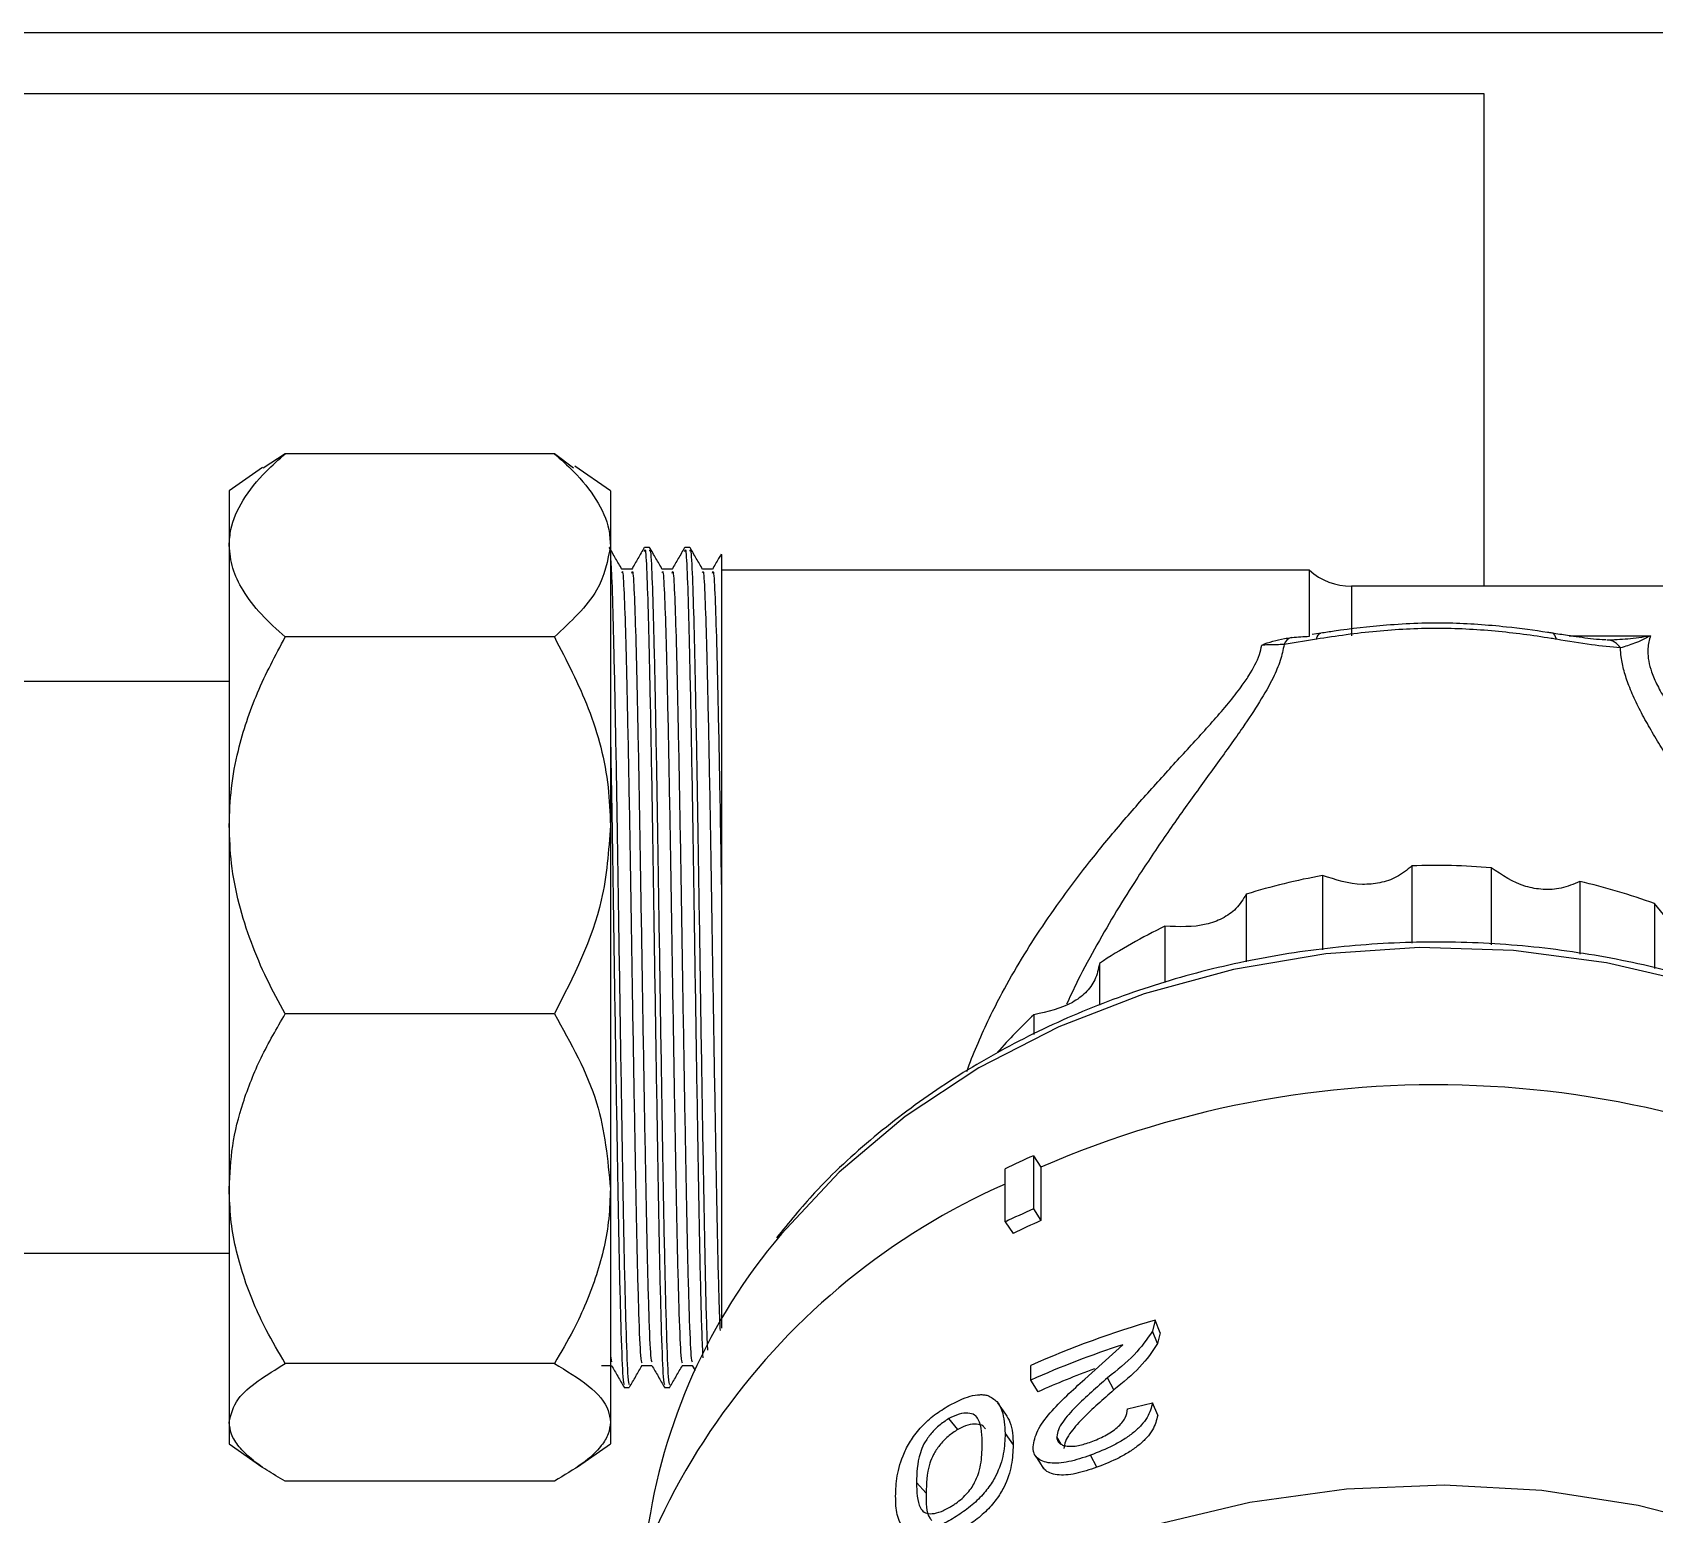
# Model space of a CAD drawing. Header units: millimetres. Extents: x 15 to 415, y 5 to 292.
# Drawn here: x 82.65 to 97.24, y 225.83 to 239.15 of the extents above; entities that cross this region are included whole.
import ezdxf

# ---------------------------------------------------------------- set-up
doc = ezdxf.new("R2010")
doc.units = ezdxf.units.MM

msp = doc.modelspace()

# ---------------------------------------------------------------- linework, layer by layer
at = {"color": 8, "linetype": 'Continuous', "lineweight": 25}
for p, q in [((64.847, 239.1543), (135.6868, 239.1543)), ((94.5107, 234.1745), (94.5107, 233.7286)), ((96.4694, 233.7286), (97.201, 233.7286))]:
    msp.add_line(p, q, dxfattribs=at)
at = {"color": 7, "linetype": 'Continuous', "lineweight": 25}
for p, q in [((95.7042, 238.6031), (64.847, 238.6031)), ((95.7042, 234.1745), (95.7042, 238.6031)), ((84.9229, 235.3659), (84.7243, 235.2355)), ((87.3426, 235.3659), (84.9229, 235.3659)), ((87.5151, 235.2357), (87.3426, 235.3659)), ((84.7195, 235.2424), (84.4185, 235.0317)), ((87.847, 235.0317), (87.5284, 235.2547)), ((84.4185, 235.0317), (84.4185, 234.5416)), ((87.847, 235.0317), (87.847, 234.5416)), ((84.4185, 234.5416), (84.4185, 232.0227)), ((87.847, 234.5416), (87.847, 232.0227)), ((88.1984, 234.5232), (88.1531, 234.5232)), ((88.5613, 234.5232), (88.5159, 234.5232)), ((88.0394, 234.3268), (87.9497, 234.3268)), ((88.4023, 234.3268), (88.3125, 234.3268)), ((88.7652, 234.3268), (88.6754, 234.3268)), ((94.1328, 234.3174), (88.847, 234.3174)), ((94.1328, 233.7237), (94.1328, 234.3174)), ((97.5307, 234.1745), (94.5107, 234.1745)), ((87.3426, 233.7173), (84.9229, 233.7173)), ((94.2355, 233.7512), (94.1568, 233.7396)), ((94.1971, 233.6972), (93.906, 233.6505)), ((84.4185, 233.3174), (71.5613, 233.3174)), ((84.4185, 232.0227), (84.4185, 228.7559)), ((87.847, 232.0227), (87.847, 228.7559)), ((94.2507, 231.5717), (94.2507, 230.9037)), ((95.0543, 231.6582), (95.0543, 230.9627)), ((95.7681, 231.6416), (95.7681, 230.9501)), ((96.5646, 231.5179), (96.5646, 230.8663)), ((93.5658, 231.4045), (93.5658, 230.7945)), ((97.2372, 231.3193), (97.2372, 230.7345)), ((92.8338, 231.1163), (92.8338, 230.6097)), ((92.2446, 230.7817), (92.2446, 230.4066)), ((87.3426, 230.3281), (84.9229, 230.3281)), ((91.6558, 230.3199), (91.6558, 230.1423)), ((91.6509, 229.0524), (91.6509, 228.5736)), ((91.6509, 229.0524), (91.718, 228.9478)), ((91.3965, 228.4562), (91.3965, 228.935)), ((91.718, 228.9478), (91.718, 228.469)), ((84.4185, 228.7559), (84.4185, 226.6548)), ((87.847, 228.7559), (87.847, 226.6548)), ((91.3965, 228.4562), (91.4684, 228.3537)), ((91.6509, 228.5736), (91.718, 228.469)), ((71.5613, 228.1745), (84.4185, 228.1745)), ((92.7447, 227.5727), (92.721, 227.4747)), ((92.7684, 227.3629), (92.721, 227.4747)), ((92.7916, 227.4608), (92.7447, 227.5727)), ((92.7916, 227.4608), (92.7684, 227.3629)), ((92.1134, 227.0431), (92.4561, 227.3528)), ((87.3426, 227.1837), (84.9229, 227.1837)), ((87.7673, 227.1651), (87.8573, 227.1651)), ((87.847, 227.2488), (87.8566, 227.1974)), ((88.1302, 227.1651), (88.2202, 227.1651)), ((88.493, 227.1651), (88.583, 227.1651)), ((88.5822, 227.1665), (88.6078, 227.1221)), ((91.6268, 227.0345), (91.6268, 227.1659)), ((91.6943, 226.9301), (91.6268, 227.0345)), ((92.3734, 226.9454), (92.3186, 227.0549)), ((87.9716, 226.9687), (88.017, 226.9687)), ((88.3345, 226.9687), (88.3798, 226.9687)), ((92.4973, 226.7749), (92.7221, 226.8304)), ((92.7694, 226.7186), (92.7221, 226.8304)), ((84.4185, 226.6548), (84.4185, 226.4602)), ((87.847, 226.6548), (87.847, 226.4602)), ((90.9723, 226.5903), (90.8911, 226.6878)), ((91.3967, 226.5538), (91.4685, 226.4514)), ((84.4185, 226.4602), (84.7122, 226.2546)), ((87.5522, 226.2538), (87.847, 226.4602)), ((91.9016, 226.4572), (91.8611, 226.5253)), ((92.2227, 226.2505), (92.1651, 226.3589)), ((87.3426, 226.126), (84.9229, 226.126)), ((90.6868, 226.0177), (90.6002, 226.112))]:
    msp.add_line(p, q, dxfattribs=at)
at = {"color": 8, "linetype": 'Continuous', "lineweight": 25, "flags": 128}
for points in [[(94.1971, 233.6972), (94.2035, 233.7179), (94.2112, 233.734), (94.2202, 233.7451), (94.2302, 233.7512), (94.2355, 233.7523)], [(96.3542, 233.6972), (96.3478, 233.7179), (96.34, 233.734), (96.331, 233.7451), (96.321, 233.7512), (96.3165, 233.7522)], [(101.2222, 228.2824), (100.9888, 228.5563), (100.4416, 229.0918), (99.8219, 229.5698), (99.1384, 229.9837), (98.4007, 230.3277), (97.6191, 230.5969), (96.8046, 230.7875), (95.9686, 230.8969), (95.1229, 230.9235), (94.2794, 230.8669), (93.4498, 230.728), (92.6459, 230.5087), (91.8789, 230.212), (91.1596, 229.8422), (90.498, 229.4045), (89.9035, 228.9049), (89.3845, 228.3505), (89.3183, 228.269)], [(92.7527, 225.7343), (93.5985, 225.9372), (94.467, 226.0573), (95.3465, 226.0929), (96.2249, 226.0437), (97.0906, 225.9101), (97.9317, 225.6941)]]:
    msp.add_lwpolyline(points, dxfattribs=at)
at = {"color": 7, "linetype": 'Continuous', "lineweight": 25, "flags": 128}
for points in [[(91.4026, 226.7288), (91.3668, 226.7788), (91.331, 226.8288)], [(91.6729, 226.3483), (91.7065, 226.2956), (91.7401, 226.243)]]:
    msp.add_lwpolyline(points, dxfattribs=at)
at = {"color": 7, "linetype": 'Continuous', "lineweight": 25}
for centre, radius, start, end in [((94.5107, 234.7459), 0.5714, 228.59038, 270), ((93.9908, 233.6266), 0.0881, 103.75403, 164.24345), ((96.7977, 233.5323), 0.1596, 33.27709, 86.12741), ((95.2756, 225.8114), 5.851, 85.17191, 92.16725), ((95.242, 226.0231), 5.6364, 100.12926, 107.30109), ((95.3323, 226.1087), 5.5478, 69.91824, 77.16631), ((95.0035, 226.6092), 5.0021, 115.7065, 123.47296), ((94.5564, 227.1875), 4.2692, 132.7997, 139.11081), ((95.2666, 220.8313), 8.8584, 59.96232, 113.61561), ((94.9986, 221.4689), 8.2896, 113.81912, 115.75544), ((93.9169, 223.0971), 6.2327, 113.8518, 174.63405), ((94.9986, 220.99), 8.2896, 113.81912, 115.75544), ((95.0038, 221.0259), 8.1361, 113.81912, 115.75544), ((93.4129, 224.9252), 5.2865, 140.76379, 173.0884), ((95.1208, 219.3045), 8.6029, 106.03329, 113.96305), ((95.0981, 219.2303), 8.5414, 108.01818, 113.97965), ((95.0777, 219.3278), 8.3212, 110.23101, 113.99142)]:
    msp.add_arc(centre, radius, start, end, dxfattribs=at)
for points, knots in [([(84.4185, 234.5416), (84.4216, 234.5889), (84.4306, 234.7259), (84.5319, 234.9518), (84.7129, 235.1788), (84.8639, 235.3133), (84.9229, 235.3659)], [0, 0, 0, 0, 0.1638321, 0.4746302, 0.7943879, 1, 1, 1, 1]), ([(87.3426, 235.3659), (87.4017, 235.3133), (87.5502, 235.1809), (87.7321, 234.9542), (87.8347, 234.7283), (87.8439, 234.5889), (87.847, 234.5416)], [0, 0, 0, 0, 0.20561369, 0.51701168, 0.83616664, 1, 1, 1, 1]), ([(84.9229, 233.7173), (84.8482, 233.7846), (84.698, 233.92), (84.5402, 234.1277), (84.4375, 234.3362), (84.4249, 234.4727), (84.4185, 234.5416)], [0, 0, 0, 0, 0.262126, 0.5272899, 0.7614272, 1, 1, 1, 1]), ([(87.847, 234.5416), (87.8223, 234.4048), (87.7701, 234.1151), (87.4902, 233.8547), (87.3426, 233.7173)], [0, 0, 0, 0, 0.4724924, 1, 1, 1, 1]), ([(87.9505, 234.3254), (87.9316, 234.3581), (87.8938, 234.4236), (87.8559, 234.4891), (87.837, 234.5219)], [0, 0, 0, 0, 0.49999618, 1, 1, 1, 1]), ([(88.1514, 234.5219), (88.1325, 234.4891), (88.0947, 234.4236), (88.0568, 234.3582), (88.0379, 234.3254)], [0, 0, 0, 0, 0.5000037, 1, 1, 1, 1]), ([(88.1531, 234.4867), (88.1551, 234.4966), (88.1618, 234.5293), (88.1738, 234.319), (88.1883, 233.8857), (88.2038, 233.1777), (88.2214, 232.2328), (88.2373, 231.1604), (88.2543, 230.0544), (88.2716, 229.0074), (88.2873, 228.1017), (88.3048, 227.4268), (88.3204, 227.0234), (88.3302, 227.0029), (88.3345, 226.9938)], [0, 0, 0, 0, 0.0337217, 0.1119457, 0.1887507, 0.2806124, 0.3738569, 0.4650389, 0.5576994, 0.6506108, 0.7416694, 0.834808, 0.9270602, 1, 1, 1, 1]), ([(88.3134, 234.3254), (88.2944, 234.3581), (88.2566, 234.4236), (88.2188, 234.4891), (88.1999, 234.5219)], [0, 0, 0, 0, 0.4999962, 1, 1, 1, 1]), ([(88.2, 234.4906), (88.2015, 234.4973), (88.2077, 234.5249), (88.2191, 234.3171), (88.2336, 233.8863), (88.2492, 233.1775), (88.2667, 232.2328), (88.2826, 231.1604), (88.2997, 230.0544), (88.3169, 229.0074), (88.3327, 228.1017), (88.3502, 227.4268), (88.3657, 227.0234), (88.3755, 227.0029), (88.3798, 226.9938)], [0, 0, 0, 0, 0.02541092, 0.10430773, 0.18177329, 0.27442514, 0.36847156, 0.46043777, 0.55389528, 0.64760576, 0.73944758, 0.83338717, 0.92643284, 1, 1, 1, 1]), ([(88.5143, 234.5219), (88.4953, 234.4891), (88.4575, 234.4236), (88.4197, 234.3582), (88.4008, 234.3254)], [0, 0, 0, 0, 0.5000037, 1, 1, 1, 1]), ([(88.5159, 234.4867), (88.518, 234.4966), (88.5246, 234.5293), (88.5366, 234.319), (88.5511, 233.8857), (88.5667, 233.1777), (88.5842, 232.2328), (88.6001, 231.1602), (88.6172, 230.0552), (88.6344, 229.0047), (88.6502, 228.1116), (88.6653, 227.4907), (88.6741, 227.3035), (88.6773, 227.2353)], [0, 0, 0, 0, 0.0379679, 0.1260418, 0.212518, 0.3159469, 0.4209326, 0.5235962, 0.6279244, 0.7325351, 0.8350598, 0.9399263, 1, 1, 1, 1]), ([(88.6762, 234.3254), (88.6573, 234.3581), (88.6195, 234.4236), (88.5816, 234.4891), (88.5627, 234.5219)], [0, 0, 0, 0, 0.49999618, 1, 1, 1, 1]), ([(88.5628, 234.4906), (88.5643, 234.4973), (88.5705, 234.5249), (88.582, 234.3171), (88.5965, 233.8863), (88.612, 233.1775), (88.6296, 232.2329), (88.6455, 231.1602), (88.6625, 230.0554), (88.6798, 229.004), (88.6955, 228.1143), (88.7097, 227.5234), (88.7175, 227.3517), (88.7198, 227.3021)], [0, 0, 0, 0, 0.029154, 0.1196727, 0.2085492, 0.3148491, 0.4227489, 0.5282621, 0.6354863, 0.7430007, 0.8483712, 0.9561485, 1, 1, 1, 1]), ([(88.8419, 234.4609), (88.8347, 234.4485), (88.8086, 234.4033), (88.7826, 234.3582), (88.7636, 234.3254)], [0, 0, 0, 0, 0.2749878, 1, 1, 1, 1]), ([(88.847, 234.4579), (88.847, 234.4583), (88.847, 234.4591), (88.847, 234.3386), (88.847, 234.1146), (88.847, 233.7955), (88.847, 233.3871), (88.847, 232.9097), (88.847, 232.3715), (88.847, 231.9102), (88.847, 231.5497), (88.847, 231.3874), (88.847, 231.3061)], [0, 0, 0, 0, 0.0777366, 0.1998739, 0.316744, 0.4370032, 0.5538724, 0.674287, 0.7886806, 0.9063921, 0.9530874, 1, 1, 1, 1]), ([(87.847, 234.4242), (87.8501, 234.3877), (87.858, 234.2944), (87.8708, 233.8756), (87.8863, 233.1806), (87.9039, 232.232), (87.9198, 231.1606), (87.9368, 230.0544), (87.9541, 229.0074), (87.9698, 228.1017), (87.9873, 227.4268), (88.0029, 227.0234), (88.0127, 227.0029), (88.017, 226.9938)], [0, 0, 0, 0, 0.0525159, 0.1344607, 0.23247, 0.3319545, 0.4292385, 0.5281, 0.6272292, 0.7243816, 0.8237531, 0.9221789, 1, 1, 1, 1]), ([(87.9506, 234.2961), (87.9521, 234.3023), (87.9582, 234.3281), (87.9697, 234.1313), (87.9842, 233.7231), (87.9997, 233.0511), (88.0173, 232.1555), (88.0331, 231.1389), (88.0502, 230.0904), (88.0675, 229.0978), (88.0832, 228.2391), (88.1007, 227.5995), (88.1162, 227.2175), (88.126, 227.198), (88.1303, 227.1895)], [0, 0, 0, 0, 0.0248806, 0.1038692, 0.1814248, 0.2741844, 0.3683403, 0.4604134, 0.5539796, 0.6477991, 0.7397477, 0.8337966, 0.9269505, 1, 1, 1, 1]), ([(88.0396, 234.2919), (88.0416, 234.3015), (88.0484, 234.3329), (88.0604, 234.1333), (88.0749, 233.7224), (88.0904, 233.0512), (88.108, 232.1555), (88.1239, 231.1389), (88.1409, 230.0904), (88.1582, 229.0979), (88.1739, 228.2389), (88.1914, 227.6006), (88.2064, 227.2263), (88.2157, 227.2058), (88.2195, 227.1974)], [0, 0, 0, 0, 0.0346332, 0.1135103, 0.1909564, 0.283585, 0.3776079, 0.469551, 0.5629851, 0.6566721, 0.7484909, 0.842407, 0.9354293, 1, 1, 1, 1]), ([(88.3135, 234.2961), (88.3149, 234.3023), (88.3211, 234.3281), (88.3325, 234.1313), (88.347, 233.7231), (88.3626, 233.0511), (88.3801, 232.1555), (88.396, 231.1389), (88.4131, 230.0904), (88.4303, 229.0978), (88.4461, 228.2391), (88.4636, 227.5995), (88.4791, 227.2175), (88.4888, 227.198), (88.4931, 227.1895)], [0, 0, 0, 0, 0.0248806, 0.1038692, 0.1814248, 0.2741844, 0.3683403, 0.4604134, 0.5539796, 0.6477991, 0.7397477, 0.8337966, 0.9269505, 1, 1, 1, 1]), ([(88.4024, 234.2919), (88.4045, 234.3015), (88.4112, 234.3329), (88.4232, 234.1333), (88.4377, 233.7224), (88.4533, 233.0512), (88.4708, 232.1555), (88.4867, 231.1389), (88.5038, 230.0904), (88.521, 229.0979), (88.5368, 228.2389), (88.5543, 227.6006), (88.5693, 227.2263), (88.5786, 227.2058), (88.5824, 227.1974)], [0, 0, 0, 0, 0.0346332, 0.1135103, 0.1909564, 0.283585, 0.3776079, 0.469551, 0.5629851, 0.6566721, 0.7484909, 0.842407, 0.9354293, 1, 1, 1, 1]), ([(88.6763, 234.2961), (88.6778, 234.3023), (88.684, 234.3281), (88.6954, 234.1313), (88.7099, 233.7231), (88.7254, 233.051), (88.743, 232.1556), (88.7589, 231.1386), (88.7759, 230.0913), (88.7932, 229.0946), (88.8089, 228.2511), (88.8231, 227.6904), (88.831, 227.5275), (88.8333, 227.4801)], [0, 0, 0, 0, 0.0285226, 0.1190734, 0.2079814, 0.3143189, 0.4222571, 0.5278077, 0.6350699, 0.7426225, 0.8480303, 0.9558458, 1, 1, 1, 1]), ([(88.7653, 234.2919), (88.7673, 234.3015), (88.7741, 234.3329), (88.7861, 234.1333), (88.8006, 233.7225), (88.8161, 233.0508), (88.8327, 232.2054), (88.8426, 231.5851), (88.847, 231.3061)], [0, 0, 0, 0, 0.076199, 0.2497423, 0.4201373, 0.6239364, 0.8308031, 1, 1, 1, 1]), ([(84.4185, 232.0227), (84.4225, 232.1351), (84.4306, 232.3614), (84.5081, 232.7636), (84.6599, 233.2245), (84.8347, 233.5519), (84.9229, 233.7173)], [0, 0, 0, 0, 0.18935934, 0.38125769, 0.68749882, 1, 1, 1, 1]), ([(87.3426, 233.7173), (87.4524, 233.5065), (87.6757, 233.0778), (87.8286, 232.4948), (87.8426, 232.1372), (87.847, 232.0227)], [0, 0, 0, 0, 0.3967467, 0.8067521, 1, 1, 1, 1]), ([(93.7054, 233.6444), (93.706, 233.6447), (93.7677, 233.6711), (93.8568, 233.6961), (93.9499, 233.7093), (93.9699, 233.7122)], [0, 0, 0, 0, 0.0088401, 0.7875234, 1, 1, 1, 1]), ([(93.9699, 233.7122), (93.9725, 233.7125), (94.0259, 233.7193), (94.0807, 233.7216), (94.1328, 233.7237)], [0, 0, 0, 0, 0.0488929, 1, 1, 1, 1]), ([(96.3542, 233.6972), (96.3382, 233.6997), (96.2405, 233.7152), (96.0573, 233.7421), (95.8012, 233.7712), (95.54, 233.7899), (95.274, 233.7964), (95.0052, 233.7897), (94.7344, 233.7698), (94.4632, 233.7383), (94.286, 233.7109), (94.1971, 233.6972)], [0, 0, 0, 0, 0.02302926, 0.14052117, 0.25879651, 0.37909722, 0.50001105, 0.62320714, 0.74705293, 0.87307155, 1, 1, 1, 1]), ([(96.3165, 233.7522), (96.3029, 233.7542), (96.1713, 233.7744), (95.8603, 233.8156), (95.3752, 233.8521), (94.8544, 233.8319), (94.4658, 233.786), (94.2757, 233.7574), (94.2356, 233.7513)], [0, 0, 0, 0, 0.0207615, 0.2010136, 0.4456539, 0.7130292, 0.9394574, 1, 1, 1, 1]), ([(96.7997, 233.6917), (96.7883, 233.6918), (96.7494, 233.6922), (96.6338, 233.7039), (96.4825, 233.7264), (96.3619, 233.7446), (96.3156, 233.7516)], [0, 0, 0, 0, 0.0953353, 0.3275038, 0.7416556, 1, 1, 1, 1]), ([(96.8085, 233.6915), (96.8706, 233.6938), (96.9657, 233.6973), (97.0963, 233.713), (97.165, 233.7229), (97.2, 233.7285), (97.201, 233.7286)], [0, 0, 0, 0, 0.480939, 0.7364621, 0.9924931, 1, 1, 1, 1]), ([(97.201, 233.7286), (97.2004, 233.7283), (97.1516, 233.703), (97.0603, 233.6568), (96.9728, 233.6318), (96.9312, 233.6198)], [0, 0, 0, 0, 0.00646029, 0.52619306, 1, 1, 1, 1]), ([(93.906, 233.6505), (93.8832, 233.6492), (93.8368, 233.6464), (93.7682, 233.646), (93.7235, 233.6449), (93.7054, 233.6444)], [0, 0, 0, 0, 0.36534978, 0.7423302, 1, 1, 1, 1]), ([(96.9312, 233.6198), (96.8459, 233.6274), (96.6668, 233.6432), (96.4617, 233.6786), (96.3542, 233.6972)], [0, 0, 0, 0, 0.475924, 1, 1, 1, 1]), ([(87.847, 232.8223), (87.8509, 232.6217), (87.8604, 232.1212), (87.8744, 231.1562), (87.8914, 230.0556), (87.9087, 229.0071), (87.9245, 228.1018), (87.942, 227.4268), (87.9575, 227.0234), (87.9673, 227.0029), (87.9716, 226.9938)], [0, 0, 0, 0, 0.08877795, 0.22147448, 0.35632279, 0.49153611, 0.62405318, 0.75959707, 0.89385115, 1, 1, 1, 1]), ([(84.9229, 230.3281), (84.866, 230.4321), (84.7518, 230.6408), (84.6112, 230.9716), (84.5017, 231.318), (84.4314, 231.671), (84.4227, 231.9081), (84.4185, 232.0227)], [0, 0, 0, 0, 0.19775454, 0.39667957, 0.60057886, 0.80693592, 1, 1, 1, 1]), ([(87.847, 232.0227), (87.831, 231.7957), (87.7888, 231.2007), (87.5131, 230.6616), (87.3426, 230.3281)], [0, 0, 0, 0, 0.3814192, 1, 1, 1, 1]), ([(95.0543, 231.6582), (95.0108, 231.6223), (94.9283, 231.5543), (94.7697, 231.5007), (94.5368, 231.4806), (94.3688, 231.5341), (94.2507, 231.5717)], [0, 0, 0, 0, 0.2090023, 0.3953295, 0.5749398, 1, 1, 1, 1]), ([(96.5646, 231.5179), (96.5097, 231.4949), (96.406, 231.4514), (96.2352, 231.4411), (96.0062, 231.4817), (95.8664, 231.5756), (95.7681, 231.6416)], [0, 0, 0, 0, 0.2090023, 0.3953295, 0.5749398, 1, 1, 1, 1]), ([(93.5658, 231.4045), (93.5377, 231.3592), (93.4847, 231.2734), (93.3538, 231.1818), (93.1397, 231.103), (92.9601, 231.1108), (92.8338, 231.1163)], [0, 0, 0, 0, 0.2090023, 0.3953295, 0.5749398, 1, 1, 1, 1]), ([(88.847, 231.3061), (88.847, 231.2462), (88.847, 230.9455), (88.847, 230.4362), (88.847, 229.7992), (88.847, 229.2292), (88.847, 228.7044), (88.847, 228.2322), (88.847, 227.8485), (88.847, 227.5827), (88.847, 227.5134), (88.847, 227.5018)], [0, 0, 0, 0, 0.0390065, 0.1957977, 0.3254618, 0.455126, 0.5847901, 0.7144542, 0.8441184, 0.9737825, 1, 1, 1, 1]), ([(97.9486, 230.9975), (97.8879, 230.9896), (97.773, 230.9748), (97.6067, 231.0088), (97.4041, 231.1061), (97.3061, 231.2313), (97.2372, 231.3193)], [0, 0, 0, 0, 0.2090023, 0.3953295, 0.5749398, 1, 1, 1, 1]), ([(101.1984, 228.326), (101.0976, 228.4515), (100.8473, 228.7633), (100.3648, 229.2086), (99.7698, 229.6612), (99.115, 230.0531), (98.4121, 230.3817), (97.6692, 230.642), (96.896, 230.831), (96.1021, 230.9462), (95.2976, 230.9861), (94.4928, 230.9503), (93.6977, 230.8391), (92.9224, 230.6539), (92.1766, 230.3969), (91.4702, 230.0711), (90.8111, 229.6811), (90.2112, 229.2299), (89.7142, 228.7743), (89.4526, 228.4507), (89.3418, 228.3138)], [0, 0, 0, 0, 0.0385776, 0.0958065, 0.1531115, 0.2104775, 0.2678891, 0.3253332, 0.3827997, 0.4402818, 0.4977754, 0.5552782, 0.6127891, 0.6703065, 0.727828, 0.7853487, 0.8428609, 0.9003526, 0.9578082, 1, 1, 1, 1]), ([(92.2446, 230.7817), (92.2348, 230.7314), (92.2163, 230.6362), (92.126, 230.5156), (91.9517, 230.3858), (91.778, 230.3471), (91.6558, 230.3199)], [0, 0, 0, 0, 0.2090023, 0.3953295, 0.5749398, 1, 1, 1, 1]), ([(84.4185, 228.7559), (84.4246, 228.8848), (84.4371, 229.1452), (84.5388, 229.5411), (84.6972, 229.9398), (84.8473, 230.1981), (84.9229, 230.3281)], [0, 0, 0, 0, 0.2339983, 0.4727101, 0.7345837, 1, 1, 1, 1]), ([(87.3426, 230.3281), (87.4902, 230.0661), (87.7701, 229.5694), (87.8223, 229.0169), (87.847, 228.7559)], [0, 0, 0, 0, 0.5275076, 1, 1, 1, 1]), ([(84.9229, 227.1837), (84.8639, 227.2841), (84.7153, 227.5365), (84.5334, 227.969), (84.4308, 228.3999), (84.4216, 228.6657), (84.4185, 228.7559)], [0, 0, 0, 0, 0.2056137, 0.5170117, 0.8361666, 1, 1, 1, 1]), ([(87.847, 228.7559), (87.8439, 228.6657), (87.8349, 228.4045), (87.7336, 227.9735), (87.5526, 227.5406), (87.4017, 227.2841), (87.3426, 227.1837)], [0, 0, 0, 0, 0.16383208, 0.47463023, 0.79438792, 1, 1, 1, 1]), ([(92.721, 227.4747), (92.6719, 227.4031), (92.5732, 227.259), (92.4038, 227.1232), (92.3186, 227.0549)], [0, 0, 0, 0, 0.4973997, 1, 1, 1, 1]), ([(92.7684, 227.3629), (92.7203, 227.2916), (92.6239, 227.1486), (92.457, 227.0133), (92.3734, 226.9454)], [0, 0, 0, 0, 0.4987316, 1, 1, 1, 1]), ([(84.4185, 226.6548), (84.4346, 226.7257), (84.4767, 226.9114), (84.7524, 227.0796), (84.9229, 227.1837)], [0, 0, 0, 0, 0.38141921, 1, 1, 1, 1]), ([(87.3426, 227.1837), (87.4524, 227.1179), (87.6757, 226.9841), (87.8286, 226.8022), (87.8426, 226.6906), (87.847, 226.6548)], [0, 0, 0, 0, 0.3967467, 0.8067521, 1, 1, 1, 1]), ([(87.8565, 227.1665), (87.8754, 227.1337), (87.9132, 227.0683), (87.9511, 227.0028), (87.97, 226.97)], [0, 0, 0, 0, 0.4999963, 1, 1, 1, 1]), ([(88.0184, 226.97), (88.0374, 227.0028), (88.0752, 227.0683), (88.113, 227.1338), (88.1319, 227.1665)], [0, 0, 0, 0, 0.5000038, 1, 1, 1, 1]), ([(88.2194, 227.1665), (88.2383, 227.1337), (88.2761, 227.0683), (88.3139, 227.0028), (88.3328, 226.97)], [0, 0, 0, 0, 0.4999963, 1, 1, 1, 1]), ([(88.3813, 226.97), (88.4002, 227.0028), (88.438, 227.0683), (88.4759, 227.1338), (88.4948, 227.1665)], [0, 0, 0, 0, 0.5000038, 1, 1, 1, 1]), ([(91.6479, 226.4333), (91.6566, 226.481), (91.6742, 226.5767), (91.8395, 226.7957), (92.0037, 226.944), (92.1134, 227.0431)], [0, 0, 0, 0, 0.2477429, 0.4974241, 1, 1, 1, 1]), ([(92.3186, 227.0549), (92.22, 226.9696), (92.0724, 226.8418), (91.9265, 226.6806), (91.8705, 226.5872), (91.8642, 226.5459), (91.8611, 226.5253)], [0, 0, 0, 0, 0.501966, 0.7517028, 0.8761397, 1, 1, 1, 1]), ([(90.8911, 226.8061), (90.9565, 226.8393), (91.0545, 226.8891), (91.1558, 226.9038), (91.2074, 226.9034), (91.2297, 226.8987), (91.2408, 226.8963)], [0, 0, 0, 0, 0.5003167, 0.7504277, 0.8753328, 1, 1, 1, 1]), ([(91.2408, 226.8963), (91.2702, 226.8798), (91.329, 226.8468), (91.3859, 226.7312), (91.3924, 226.6247), (91.3967, 226.5538)], [0, 0, 0, 0, 0.2503766, 0.5004768, 1, 1, 1, 1]), ([(92.3734, 226.9454), (92.2766, 226.8607), (92.1315, 226.7337), (91.9883, 226.5736), (91.9336, 226.4808), (91.9274, 226.4396), (91.9243, 226.4191)], [0, 0, 0, 0, 0.5005378, 0.7503107, 0.8752769, 1, 1, 1, 1]), ([(90.4119, 225.9895), (90.414, 226.0489), (90.4184, 226.1676), (90.4659, 226.3427), (90.5488, 226.4981), (90.6417, 226.6177), (90.7613, 226.7257), (90.8477, 226.7792), (90.8911, 226.8061)], [0, 0, 0, 0, 0.2489047, 0.4974834, 0.6223125, 0.7475325, 0.873476, 1, 1, 1, 1]), ([(91.1915, 226.4508), (91.1898, 226.5337), (91.1877, 226.6374), (91.1262, 226.7249), (91.0648, 226.7409), (90.9853, 226.7349), (90.9225, 226.7035), (90.8911, 226.6878)], [0, 0, 0, 0, 0.4979741, 0.6227974, 0.7479899, 0.8737186, 1, 1, 1, 1]), ([(91.401, 226.7272), (91.4154, 226.7042), (91.4631, 226.6277), (91.4663, 226.5239), (91.4685, 226.4514)], [0, 0, 0, 0, 0.300989, 1, 1, 1, 1]), ([(92.7221, 226.8304), (92.7109, 226.7866), (92.694, 226.7206), (92.6242, 226.6282), (92.5526, 226.5611), (92.4659, 226.4994), (92.3365, 226.4263), (92.2336, 226.3858), (92.1651, 226.3589)], [0, 0, 0, 0, 0.2474197, 0.3728759, 0.496729, 0.6215912, 0.7480573, 1, 1, 1, 1]), ([(92.1699, 226.4789), (92.2122, 226.4957), (92.2757, 226.5209), (92.354, 226.5684), (92.4062, 226.608), (92.4488, 226.6506), (92.4882, 226.7087), (92.4936, 226.7484), (92.4973, 226.7749)], [0, 0, 0, 0, 0.25203043, 0.37796163, 0.50342776, 0.62837186, 0.75278696, 1, 1, 1, 1]), ([(92.7694, 226.7186), (92.7584, 226.6749), (92.7419, 226.6091), (92.6735, 226.517), (92.6036, 226.4508), (92.5186, 226.3894), (92.3916, 226.317), (92.29, 226.277), (92.2227, 226.2505)], [0, 0, 0, 0, 0.2496859, 0.375842, 0.4998716, 0.622433, 0.750118, 1, 1, 1, 1]), ([(84.9229, 226.126), (84.866, 226.1585), (84.7518, 226.2236), (84.6112, 226.3268), (84.5017, 226.4349), (84.4314, 226.5451), (84.4227, 226.6191), (84.4185, 226.6548)], [0, 0, 0, 0, 0.1977545, 0.3966796, 0.6005789, 0.8069359, 1, 1, 1, 1]), ([(87.847, 226.6548), (87.843, 226.6198), (87.8349, 226.5491), (87.7574, 226.4236), (87.6056, 226.2798), (87.4309, 226.1776), (87.3426, 226.126)], [0, 0, 0, 0, 0.18935934, 0.38125769, 0.68749882, 1, 1, 1, 1]), ([(90.8911, 226.6878), (90.8599, 226.6675), (90.7976, 226.6271), (90.7202, 226.5436), (90.6621, 226.4588), (90.6034, 226.3026), (90.6016, 226.1967), (90.6002, 226.112)], [0, 0, 0, 0, 0.1262341, 0.2519697, 0.3771553, 0.5019799, 1, 1, 1, 1]), ([(90.9723, 226.5903), (90.9416, 226.5704), (90.8803, 226.5304), (90.8044, 226.4477), (90.7474, 226.3637), (90.6899, 226.2082), (90.6882, 226.1024), (90.6868, 226.0177)], [0, 0, 0, 0, 0.1246249, 0.2493619, 0.3742923, 0.4994686, 1, 1, 1, 1]), ([(91.3967, 226.5538), (91.3942, 226.4946), (91.3893, 226.3764), (91.3371, 226.2076), (91.2464, 226.0609), (91.147, 225.9491), (91.0221, 225.8474), (90.9348, 225.7946), (90.8911, 225.7681)], [0, 0, 0, 0, 0.2489196, 0.4974993, 0.6223655, 0.7475698, 0.8734839, 1, 1, 1, 1]), ([(91.219, 226.5948), (91.2129, 226.6041), (91.1973, 226.6283), (91.1425, 226.6412), (91.0651, 226.6366), (91.0032, 226.6057), (90.9723, 226.5903)], [0, 0, 0, 0, 0.17351183, 0.44934256, 0.72474641, 1, 1, 1, 1]), ([(91.4685, 226.4514), (91.4661, 226.3922), (91.4612, 226.2741), (91.4101, 226.106), (91.3212, 225.9601), (91.2238, 225.8493), (91.101, 225.7486), (91.0152, 225.6967), (90.9723, 225.6707)], [0, 0, 0, 0, 0.2505281, 0.5004209, 0.6254831, 0.7502337, 0.8749841, 1, 1, 1, 1]), ([(91.1001, 226.0722), (91.1191, 226.1078), (91.1571, 226.179), (91.1857, 226.3064), (91.1891, 226.393), (91.1915, 226.4508)], [0, 0, 0, 0, 0.2499109, 0.5000071, 1, 1, 1, 1]), ([(92.1651, 226.3589), (92.0989, 226.3367), (91.9997, 226.3034), (91.8786, 226.2856), (91.7983, 226.2864), (91.7323, 226.3022), (91.6819, 226.3315), (91.6587, 226.3691), (91.6488, 226.404), (91.6482, 226.4236), (91.6479, 226.4333)], [0, 0, 0, 0, 0.2516877, 0.3774668, 0.5027967, 0.6279242, 0.7520739, 0.8760112, 0.9380085, 1, 1, 1, 1]), ([(91.8611, 226.5253), (91.8622, 226.5141), (91.8643, 226.4916), (91.8826, 226.466), (91.9129, 226.4484), (91.9529, 226.439), (92.0012, 226.438), (92.0724, 226.4466), (92.1309, 226.466), (92.1699, 226.4789)], [0, 0, 0, 0, 0.1238355, 0.2477501, 0.3676664, 0.4971161, 0.6224995, 0.7482459, 1, 1, 1, 1]), ([(92.2227, 226.2505), (92.1577, 226.2287), (92.0601, 226.196), (91.9415, 226.1792), (91.8623, 226.1805), (91.7986, 226.1975), (91.7569, 226.2188), (91.7453, 226.2393), (91.7424, 226.2446)], [0, 0, 0, 0, 0.3148377, 0.4725505, 0.630216, 0.7885368, 0.9456361, 1, 1, 1, 1]), ([(90.8911, 225.7681), (90.8477, 225.7448), (90.7612, 225.6983), (90.642, 225.6599), (90.5467, 225.6587), (90.4702, 225.7129), (90.4157, 225.8178), (90.4132, 225.9322), (90.4119, 225.9895)], [0, 0, 0, 0, 0.1264994, 0.2525475, 0.3776578, 0.5024578, 0.751109, 1, 1, 1, 1]), ([(90.6002, 226.112), (90.6015, 226.0288), (90.6032, 225.9247), (90.6634, 225.8429), (90.7209, 225.8286), (90.7993, 225.8392), (90.8619, 225.8715), (90.8932, 225.8876)], [0, 0, 0, 0, 0.4979511, 0.6227535, 0.7479571, 0.873668, 1, 1, 1, 1]), ([(90.6868, 226.0177), (90.6843, 225.9312), (90.6815, 225.8335), (90.7318, 225.7774), (90.7376, 225.771)], [0, 0, 0, 0, 0.8863081, 1, 1, 1, 1]), ([(90.8932, 225.8876), (90.9032, 225.8935), (90.9232, 225.9052), (90.9628, 225.932), (91.0103, 225.9699), (91.0609, 226.0204), (91.087, 226.055), (91.1001, 226.0722)], [0, 0, 0, 0, 0.1257548, 0.2513864, 0.5017456, 0.7512825, 1, 1, 1, 1])]:
    msp.add_open_spline(points, degree=3, knots=knots, dxfattribs=at)
at = {"color": 8, "linetype": 'Continuous', "lineweight": 25}
for points, knots in [([(97.201, 233.7286), (97.1902, 233.6915), (97.1774, 233.6469), (97.1755, 233.569), (97.1821, 233.4999), (97.2102, 233.3968), (97.2608, 233.28), (97.3349, 233.1501), (97.426, 233.0144), (97.5292, 232.8751), (97.6728, 232.6922), (97.8609, 232.463), (98.093, 232.1807), (98.3294, 231.8845), (98.5499, 231.5926), (98.7503, 231.3085), (98.9304, 231.0335), (99.1017, 230.747), (99.2461, 230.4767), (99.3638, 230.2274), (99.4574, 230.0062), (99.5083, 229.8588), (99.5331, 229.787)], [0, 0, 0, 0, 0.0422178, 0.050609, 0.0804552, 0.1107233, 0.1477172, 0.1865424, 0.2257448, 0.2657664, 0.3059615, 0.3801625, 0.4548805, 0.5309642, 0.6074945, 0.6699044, 0.7326304, 0.7965076, 0.8608734, 0.9078564, 0.955118, 1, 1, 1, 1]), ([(91.0526, 229.8082), (91.0564, 229.8195), (91.0851, 229.9056), (91.1525, 230.0676), (91.2541, 230.2928), (91.3836, 230.5456), (91.5423, 230.8227), (91.7339, 231.1216), (91.9394, 231.4134), (92.1729, 231.7192), (92.4327, 232.0346), (92.6691, 232.3034), (92.859, 232.513), (93.0015, 232.6685), (93.1415, 232.8214), (93.323, 233.0232), (93.4774, 233.2057), (93.6114, 233.401), (93.6793, 233.5276), (93.6991, 233.6163), (93.7054, 233.6444)], [0, 0, 0, 0, 0.0072601, 0.0553224, 0.1043416, 0.1536404, 0.2221686, 0.2912367, 0.3617385, 0.4326361, 0.5203387, 0.6085974, 0.6535423, 0.6985605, 0.7438292, 0.7892057, 0.8809101, 0.9118615, 0.9720568, 1, 1, 1, 1]), ([(93.906, 233.6505), (93.896, 233.6025), (93.8758, 233.5056), (93.8007, 233.3325), (93.6877, 233.133), (93.5185, 232.8793), (93.3083, 232.5873), (93.0628, 232.2501), (92.8102, 231.8924), (92.5796, 231.5459), (92.3756, 231.2174), (92.1989, 230.9098), (92.0549, 230.6417), (91.9763, 230.4727), (91.9492, 230.4143)], [0, 0, 0, 0, 0.0559199, 0.1127598, 0.1910455, 0.2702817, 0.3773506, 0.4852462, 0.5953403, 0.7061791, 0.7885029, 0.8712464, 0.9555331, 1, 1, 1, 1]), ([(98.6929, 230.308), (98.6657, 230.3715), (98.5942, 230.5382), (98.4637, 230.8027), (98.3059, 231.1012), (98.1296, 231.4102), (97.9378, 231.7264), (97.7327, 232.0488), (97.5631, 232.3089), (97.4314, 232.5127), (97.3335, 232.6668), (97.2385, 232.8217), (97.1487, 232.9777), (97.0692, 233.1312), (97.0056, 233.2765), (96.9605, 233.4127), (96.9364, 233.5258), (96.9327, 233.5929), (96.9312, 233.6198)], [0, 0, 0, 0, 0.04749411, 0.1246491, 0.20344747, 0.28270439, 0.37609187, 0.47004769, 0.565702, 0.61380473, 0.66199474, 0.71385479, 0.76588009, 0.81856606, 0.87157631, 0.91934252, 0.96753778, 1, 1, 1, 1])]:
    msp.add_open_spline(points, degree=3, knots=knots, dxfattribs=at)

doc.saveas('drawing.dxf')
